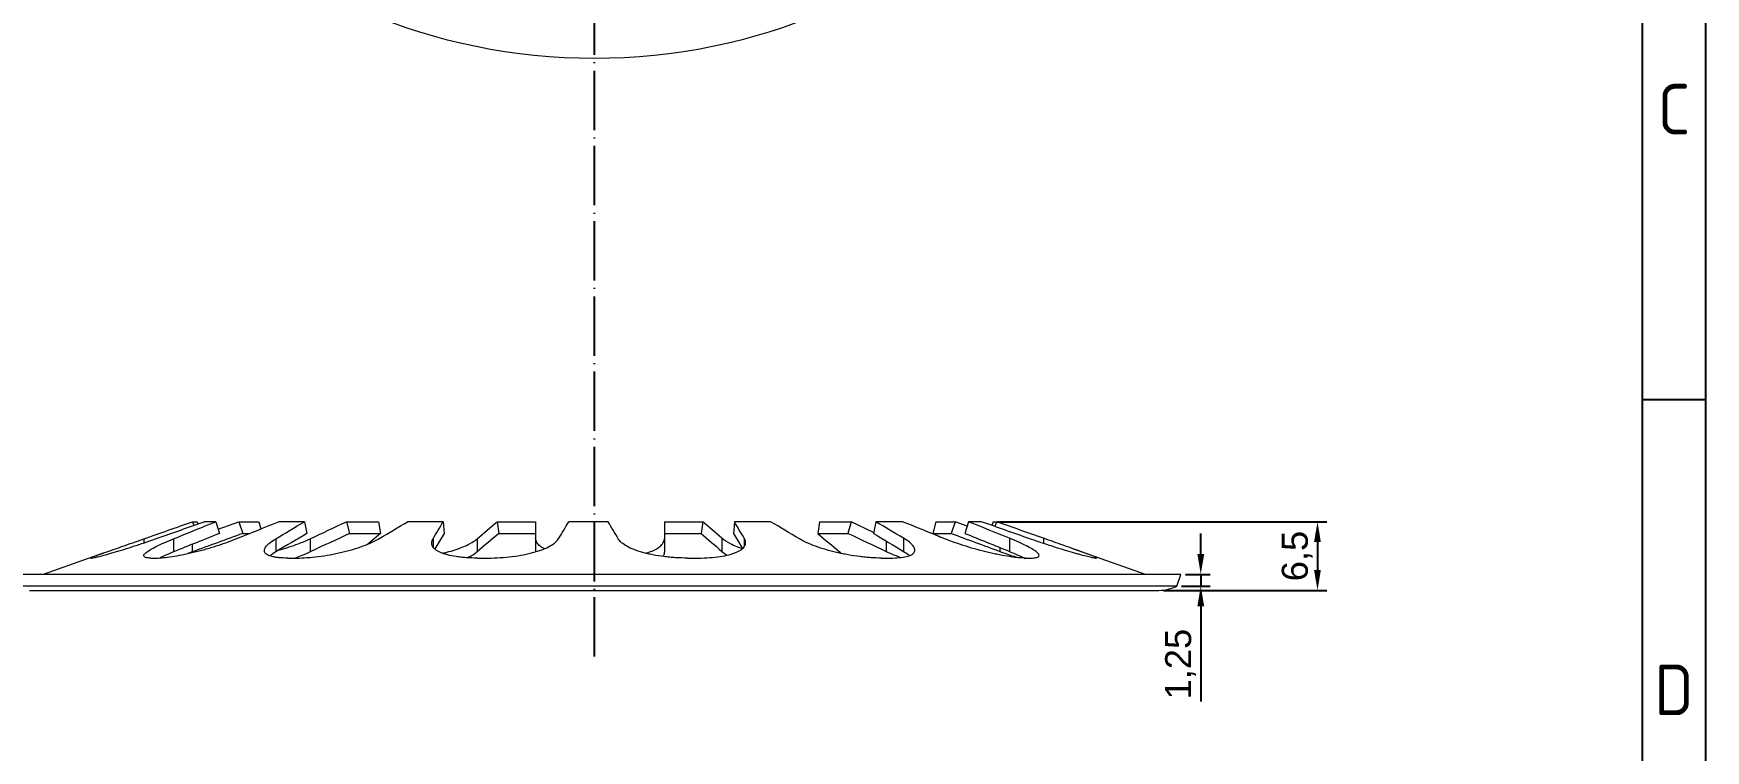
# Model space of a CAD drawing. Header units: millimetres. Extents: x 4187 to 4443, y 1230 to 1589.
# Drawn here: x 4274.2 to 4443.1, y 1372.8 to 1445.2 of the extents above; entities that cross this region are included whole.
import ezdxf
from ezdxf.enums import TextEntityAlignment as Align

# ---------------------------------------------------------------- set-up
doc = ezdxf.new("R2010")
doc.units = ezdxf.units.MM
doc.linetypes.add('ACAD_ISO04W100', pattern=[30, 24, -3, 0, -3])
doc.layers.add('AM_4', color=1, linetype='ACAD_ISO04W100', lineweight=25)
doc.layers.add('AM_5', color=5, linetype='Continuous', lineweight=25)
doc.styles.add('ACISOTS', font='isocp.shx', dxfattribs={"height": 1})
doc.styles.get("Standard").update_dxf_attribs({"font": 'arial.ttf'})
doc.dimstyles.new('ISO-25', dxfattribs={"dimscale": 0.75, "dimtxt": 3.5, "dimasz": 2.75, "dimexe": 1.25, "dimexo": 0.625, "dimtad": 1, "dimtxsty": 'Standard', "dimcen": 2.5, "dimadec": 0, "dimazin": 0, "dimtfac": 1, "dimtmove": 0, "dimatfit": 3, "dimfxl": 1, "dimarcsym": 0})

# ---------------------------------------------------------------- blocks, each defined once
blk = doc.blocks.new('*D137')
at = {"layer": 'AM_5', "color": 0, "lineweight": -2, "ltscale": 0.25, "transparency": 16777216}
for p, q in [((4392.11, 1392.65), (4392.11, 1394.71)), ((4390.58, 1390.59), (4393.05, 1390.59)), ((4392.11, 1390.59), (4392.11, 1389.41)), ((4390.16, 1389.41), (4393.05, 1389.41)), ((4392.11, 1387.35), (4392.11, 1377.75))]:
    blk.add_line(p, q, dxfattribs=at)
at = {"layer": 'AM_5', "color": 0, "ltscale": 0.25, "transparency": 16777216}
for points in [[(4391.77, 1392.65), (4392.46, 1392.65), (4392.11, 1390.59)], [(4391.77, 1387.35), (4392.46, 1387.35), (4392.11, 1389.41)]]:
    blk.add_solid(points, dxfattribs=at)
at = {"layer": 'Defpoints', "color": 0, "ltscale": 0.25, "transparency": 16777216}
for p in [(4390.11, 1390.59), (4389.69, 1389.41), (4392.11, 1389.41)]:
    blk.add_point(p, dxfattribs=at)
at = {"layer": 'AM_5', "color": 0, "ltscale": 0.25, "transparency": 16777216, "insert": (4390.07, 1381.52), "char_height": 2.625, "attachment_point": 5, "rotation": 90}
blk.add_mtext('1,25', dxfattribs=at)
blk = doc.blocks.new('*D138')
at = {"layer": 'AM_5', "color": 0, "lineweight": -2, "ltscale": 0.25, "transparency": 16777216}
for p, q in [((4371.6, 1395.91), (4404.84, 1395.91)), ((4403.9, 1393.85), (4403.9, 1391.04)), ((4388.35, 1388.97), (4404.84, 1388.97))]:
    blk.add_line(p, q, dxfattribs=at)
at = {"layer": 'AM_5', "color": 0, "ltscale": 0.25, "transparency": 16777216}
for points in [[(4403.55, 1393.85), (4404.24, 1393.85), (4403.9, 1395.91)], [(4403.55, 1391.04), (4404.24, 1391.04), (4403.9, 1388.97)]]:
    blk.add_solid(points, dxfattribs=at)
at = {"layer": 'Defpoints', "color": 0, "ltscale": 0.25, "transparency": 16777216}
for p in [(4371.13, 1395.91), (4387.88, 1388.97), (4403.9, 1388.97)]:
    blk.add_point(p, dxfattribs=at)
at = {"layer": 'AM_5', "color": 0, "ltscale": 0.25, "transparency": 16777216, "insert": (4401.85, 1392.44), "char_height": 2.625, "attachment_point": 5, "rotation": 90}
blk.add_mtext('6,5', dxfattribs=at)

msp = doc.modelspace()

# ---------------------------------------------------------------- linework, layer by layer
at = {"color": 135, "lineweight": 25}
for p, q in [((4443.089, 1588.758), (4443.089, 1230.315)), ((4436.711, 1408.261), (4443.089, 1408.261))]:
    msp.add_line(p, q, dxfattribs=at)
msp.add_line((4436.711, 1236.693), (4436.711, 1582.38))
at = {"color": 7, "linetype": 'Continuous', "lineweight": 15}
for p, q in [((4290.292, 1395.909), (4290.764, 1395.909)), ((4290.292, 1395.909), (4290.424, 1395.541)), ((4290.764, 1395.909), (4290.84, 1395.688)), ((4292.638, 1395.909), (4291.464, 1395.909)), ((4292.638, 1395.909), (4293.006, 1394.731)), ((4292.877, 1395.141), (4294.96, 1395.909)), ((4294.96, 1395.909), (4296.998, 1395.909)), ((4294.96, 1395.909), (4295.365, 1394.731)), ((4296.998, 1395.909), (4297.191, 1395.184)), ((4301.592, 1395.909), (4298.975, 1395.909)), ((4301.592, 1395.909), (4301.842, 1394.731)), ((4305.836, 1395.909), (4309.087, 1395.909)), ((4305.836, 1395.909), (4306.152, 1394.731)), ((4309.087, 1395.909), (4309.259, 1394.731)), ((4315.608, 1395.909), (4311.999, 1395.909)), ((4315.608, 1395.909), (4315.696, 1394.731)), ((4321.039, 1395.909), (4324.94, 1395.909)), ((4321.039, 1395.909), (4321.212, 1394.731)), ((4324.94, 1395.909), (4324.94, 1394.731)), ((4332.26, 1395.909), (4328.285, 1395.909)), ((4337.94, 1395.909), (4341.817, 1395.909)), ((4337.94, 1395.909), (4337.94, 1394.731)), ((4341.817, 1395.909), (4341.645, 1394.731)), ((4345.015, 1395.909), (4344.927, 1394.731)), ((4348.671, 1395.909), (4345.015, 1395.909)), ((4353.617, 1395.909), (4353.444, 1394.731)), ((4353.617, 1395.909), (4356.799, 1395.909)), ((4356.799, 1395.909), (4356.485, 1394.731)), ((4359.071, 1394.833), (4356.799, 1395.909)), ((4359.298, 1395.909), (4359.05, 1394.731)), ((4362.001, 1395.909), (4359.298, 1395.909)), ((4365.358, 1395.909), (4365.042, 1394.731)), ((4365.358, 1395.909), (4367.296, 1395.909)), ((4367.296, 1395.909), (4366.894, 1394.731)), ((4368.523, 1395.455), (4367.296, 1395.909)), ((4368.664, 1395.909), (4368.298, 1394.731)), ((4369.947, 1395.909), (4368.664, 1395.909)), ((4371.135, 1395.909), (4371.007, 1395.535)), ((4371.135, 1395.909), (4371.493, 1395.909)), ((4371.493, 1395.909), (4371.321, 1395.425)), ((4288.36, 1394.178), (4288.36, 1392.852)), ((4295.365, 1394.731), (4296.039, 1394.731)), ((4298.689, 1394.178), (4298.689, 1392.852)), ((4302.165, 1394.178), (4302.165, 1392.852)), ((4306.152, 1394.731), (4309.259, 1394.731)), ((4309.259, 1394.731), (4308.01, 1393.651)), ((4315.696, 1394.731), (4314.766, 1393.163)), ((4319.03, 1394.178), (4319.03, 1392.852)), ((4321.212, 1394.731), (4324.94, 1394.731)), ((4337.94, 1394.731), (4341.645, 1394.731)), ((4343.755, 1394.233), (4343.755, 1392.906)), ((4344.927, 1394.731), (4345.824, 1393.213)), ((4353.444, 1394.731), (4356.485, 1394.731)), ((4362.099, 1394.233), (4362.099, 1392.906)), ((4365.042, 1394.731), (4365.821, 1394.364)), ((4365.042, 1394.731), (4366.894, 1394.731)), ((4372.791, 1394.233), (4372.791, 1392.906)), ((4386.516, 1390.586), (4379.195, 1393.186)), ((4281.251, 1392.734), (4275.204, 1390.586)), ((4280.026, 1392.24), (4280.13, 1392.24)), ((4286.093, 1392.24), (4286.647, 1392.24)), ((4290.262, 1392.852), (4289.824, 1392.697)), ((4299.901, 1392.24), (4300.809, 1392.24)), ((4319.062, 1392.24), (4320.167, 1392.24)), ((4340.262, 1392.24), (4341.374, 1392.24)), ((4355.626, 1392.852), (4355.756, 1392.714)), ((4359.837, 1392.24), (4360.763, 1392.24)), ((4374.402, 1392.24), (4374.981, 1392.24)), ((4381.438, 1392.24), (4381.571, 1392.24)), ((4381.571, 1392.24), (4381.587, 1392.256)), ((4390.11, 1390.586), (4271.61, 1390.586)), ((4389.691, 1389.409), (4390.11, 1390.586)), ((4389.691, 1389.409), (4272.028, 1389.409)), ((4273.84, 1388.974), (4387.879, 1388.974))]:
    msp.add_line(p, q, dxfattribs=at)
at = {"color": 8, "linetype": 'Continuous', "lineweight": 15}
for p, q in [((4285.379, 1394.178), (4285.379, 1393.771)), ((4290.262, 1393.621), (4290.262, 1392.852)), ((4314.581, 1394.178), (4314.581, 1393.353)), ((4346.006, 1394.233), (4346.006, 1393.414)), ((4360.34, 1393.959), (4360.34, 1392.906)), ((4371.828, 1393.297), (4371.828, 1392.906)), ((4376.232, 1394.233), (4376.232, 1393.709))]:
    msp.add_line(p, q, dxfattribs=at)
at = {"color": 7, "linetype": 'Continuous', "lineweight": 15}
msp.add_circle((4330.86, 1501.961), 59.25, dxfattribs=at)
msp.add_arc((4387.879, 1392.974), 4, 270, 296.9433, dxfattribs=at)
for points in [[(4285.379, 1394.178), (4287.016, 1394.756), (4288.654, 1395.333), (4290.292, 1395.909)], [(4286.725, 1394.233), (4288.304, 1394.792), (4289.884, 1395.35), (4291.464, 1395.909)], [(4288.36, 1394.178), (4289.785, 1394.756), (4291.211, 1395.333), (4292.638, 1395.909)], [(4294.848, 1394.233), (4296.224, 1394.792), (4297.599, 1395.35), (4298.975, 1395.909)], [(4298.689, 1394.178), (4299.657, 1394.756), (4300.624, 1395.333), (4301.592, 1395.909)], [(4302.165, 1394.178), (4303.389, 1394.756), (4304.613, 1395.333), (4305.836, 1395.909)], [(4309.198, 1394.233), (4310.132, 1394.792), (4311.065, 1395.35), (4311.999, 1395.909)], [(4314.581, 1394.178), (4314.923, 1394.756), (4315.265, 1395.333), (4315.608, 1395.909)], [(4319.03, 1394.178), (4319.7, 1394.756), (4320.369, 1395.333), (4321.039, 1395.909)], [(4327.294, 1394.233), (4327.624, 1394.792), (4327.954, 1395.35), (4328.285, 1395.909)], [(4333.287, 1394.178), (4332.945, 1394.756), (4332.603, 1395.333), (4332.26, 1395.909)], [(4343.755, 1394.233), (4343.109, 1394.792), (4342.463, 1395.35), (4341.817, 1395.909)], [(4346.006, 1394.233), (4345.676, 1394.792), (4345.346, 1395.35), (4345.015, 1395.909)], [(4351.574, 1394.178), (4350.607, 1394.756), (4349.639, 1395.333), (4348.671, 1395.909)], [(4362.099, 1394.233), (4361.166, 1394.792), (4360.232, 1395.35), (4359.298, 1395.909)], [(4366.279, 1394.178), (4364.854, 1394.756), (4363.428, 1395.333), (4362.001, 1395.909)], [(4372.791, 1394.233), (4371.415, 1394.792), (4370.04, 1395.35), (4368.664, 1395.909)], [(4374.86, 1394.178), (4373.223, 1394.756), (4371.585, 1395.333), (4369.947, 1395.909)], [(4376.232, 1394.233), (4374.652, 1394.792), (4373.073, 1395.35), (4371.493, 1395.909)], [(4293.006, 1394.731), (4291.457, 1394.105), (4289.908, 1393.479), (4288.36, 1392.852)], [(4295.365, 1394.731), (4293.663, 1394.105), (4291.963, 1393.479), (4290.262, 1392.852)], [(4301.842, 1394.731), (4300.791, 1394.105), (4299.74, 1393.479), (4298.689, 1392.852)], [(4306.152, 1394.731), (4304.823, 1394.105), (4303.494, 1393.479), (4302.165, 1392.852)], [(4321.212, 1394.731), (4320.485, 1394.105), (4319.757, 1393.479), (4319.03, 1392.852)], [(4324.94, 1394.731), (4324.94, 1394.123), (4324.94, 1393.515), (4324.94, 1392.906)], [(4337.94, 1394.731), (4337.94, 1394.105), (4337.94, 1393.479), (4337.94, 1392.852)], [(4341.645, 1394.731), (4342.348, 1394.123), (4343.052, 1393.515), (4343.755, 1392.906)], [(4353.444, 1394.731), (4354.171, 1394.105), (4354.899, 1393.479), (4355.626, 1392.852)], [(4356.485, 1394.731), (4357.77, 1394.123), (4359.055, 1393.515), (4360.34, 1392.906)], [(4359.05, 1394.731), (4360.066, 1394.123), (4361.083, 1393.515), (4362.099, 1392.906)], [(4366.894, 1394.731), (4368.539, 1394.123), (4370.183, 1393.515), (4371.828, 1392.906)], [(4368.298, 1394.731), (4369.796, 1394.123), (4371.293, 1393.515), (4372.791, 1392.906)]]:
    msp.add_open_spline(points, degree=3, dxfattribs=at)
for points, knots in [([(4280.026, 1392.24), (4279.993, 1392.24), (4280.001, 1392.252), (4280.071, 1392.289), (4280.103, 1392.304), (4280.189, 1392.341), (4280.241, 1392.362), (4280.424, 1392.434), (4280.581, 1392.493), (4280.868, 1392.597), (4280.973, 1392.635), (4281.197, 1392.715), (4281.315, 1392.757), (4281.69, 1392.889), (4281.967, 1392.986), (4282.57, 1393.196), (4282.889, 1393.307), (4283.558, 1393.54), (4283.912, 1393.664), (4284.635, 1393.917), (4285.003, 1394.046), (4285.379, 1394.178)], [0, 0, 0, 0, 0.125, 0.125, 0.1875, 0.1875, 0.25, 0.25, 0.375, 0.375, 0.4375, 0.4375, 0.5, 0.5, 0.625, 0.625, 0.75, 0.75, 0.875, 0.875, 1, 1, 1, 1]), ([(4280.13, 1392.24), (4280.171, 1392.24), (4280.253, 1392.253), (4280.494, 1392.303), (4280.655, 1392.341), (4281.043, 1392.441), (4281.27, 1392.501), (4281.657, 1392.609), (4281.794, 1392.648), (4282.08, 1392.73), (4282.228, 1392.774), (4282.535, 1392.865), (4282.695, 1392.912), (4283.024, 1393.012), (4283.195, 1393.064), (4283.717, 1393.227), (4284.076, 1393.34), (4284.815, 1393.58), (4285.198, 1393.707), (4285.961, 1393.965), (4286.343, 1394.098), (4286.725, 1394.233)], [0, 0, 0, 0, 0.125, 0.125, 0.25, 0.25, 0.375, 0.375, 0.4375, 0.4375, 0.5, 0.5, 0.5625, 0.5625, 0.625, 0.625, 0.75, 0.75, 0.875, 0.875, 1, 1, 1, 1]), ([(4286.093, 1392.24), (4285.901, 1392.24), (4285.747, 1392.252), (4285.572, 1392.289), (4285.522, 1392.304), (4285.442, 1392.341), (4285.412, 1392.362), (4285.351, 1392.434), (4285.349, 1392.493), (4285.403, 1392.597), (4285.431, 1392.635), (4285.505, 1392.715), (4285.55, 1392.757), (4285.714, 1392.889), (4285.858, 1392.986), (4286.214, 1393.196), (4286.421, 1393.307), (4286.89, 1393.54), (4287.154, 1393.664), (4287.726, 1393.917), (4288.033, 1394.046), (4288.36, 1394.178)], [0, 0, 0, 0, 0.125, 0.125, 0.1875, 0.1875, 0.25, 0.25, 0.375, 0.375, 0.4375, 0.4375, 0.5, 0.5, 0.625, 0.625, 0.75, 0.75, 0.875, 0.875, 1, 1, 1, 1]), ([(4286.647, 1392.24), (4286.85, 1392.24), (4287.085, 1392.253), (4287.616, 1392.303), (4287.917, 1392.341), (4288.556, 1392.441), (4288.896, 1392.501), (4289.434, 1392.609), (4289.619, 1392.648), (4289.992, 1392.73), (4290.18, 1392.774), (4290.559, 1392.865), (4290.751, 1392.912), (4291.138, 1393.012), (4291.334, 1393.064), (4291.919, 1393.227), (4292.305, 1393.34), (4293.066, 1393.58), (4293.444, 1393.707), (4294.169, 1393.965), (4294.516, 1394.098), (4294.848, 1394.233)], [0, 0, 0, 0, 0.125, 0.125, 0.25, 0.25, 0.375, 0.375, 0.4375, 0.4375, 0.5, 0.5, 0.5625, 0.5625, 0.625, 0.625, 0.75, 0.75, 0.875, 0.875, 1, 1, 1, 1]), ([(4299.901, 1392.24), (4299.582, 1392.24), (4299.294, 1392.252), (4298.903, 1392.289), (4298.78, 1392.304), (4298.549, 1392.341), (4298.441, 1392.362), (4298.147, 1392.434), (4297.986, 1392.493), (4297.797, 1392.597), (4297.743, 1392.635), (4297.655, 1392.715), (4297.62, 1392.757), (4297.544, 1392.889), (4297.531, 1392.986), (4297.577, 1393.196), (4297.637, 1393.307), (4297.824, 1393.54), (4297.954, 1393.664), (4298.275, 1393.917), (4298.467, 1394.046), (4298.689, 1394.178)], [0, 0, 0, 0, 0.125, 0.125, 0.1875, 0.1875, 0.25, 0.25, 0.375, 0.375, 0.4375, 0.4375, 0.5, 0.5, 0.625, 0.625, 0.75, 0.75, 0.875, 0.875, 1, 1, 1, 1]), ([(4299.051, 1393.068), (4299.061, 1393.07), (4299.405, 1393.157), (4300.055, 1393.36), (4301.131, 1393.722), (4301.777, 1394.007), (4302.165, 1394.178)], [0, 0, 0, 0, 0.0083515, 0.2913363, 0.5743749, 1, 1, 1, 1]), ([(4300.809, 1392.24), (4301.138, 1392.24), (4301.486, 1392.253), (4302.216, 1392.303), (4302.603, 1392.341), (4303.383, 1392.441), (4303.777, 1392.501), (4304.375, 1392.609), (4304.575, 1392.648), (4304.97, 1392.73), (4305.166, 1392.774), (4305.552, 1392.865), (4305.742, 1392.912), (4306.12, 1393.012), (4306.307, 1393.064), (4306.855, 1393.227), (4307.2, 1393.34), (4307.851, 1393.58), (4308.16, 1393.707), (4308.72, 1393.965), (4308.973, 1394.098), (4309.198, 1394.233)], [0, 0, 0, 0, 0.125, 0.125, 0.25, 0.25, 0.375, 0.375, 0.4375, 0.4375, 0.5, 0.5, 0.5625, 0.5625, 0.625, 0.625, 0.75, 0.75, 0.875, 0.875, 1, 1, 1, 1]), ([(4319.062, 1392.24), (4318.672, 1392.24), (4318.298, 1392.252), (4317.761, 1392.289), (4317.585, 1392.304), (4317.243, 1392.341), (4317.076, 1392.362), (4316.598, 1392.434), (4316.307, 1392.493), (4315.909, 1392.597), (4315.782, 1392.635), (4315.547, 1392.715), (4315.438, 1392.757), (4315.135, 1392.889), (4314.966, 1392.986), (4314.695, 1393.196), (4314.597, 1393.307), (4314.471, 1393.54), (4314.443, 1393.664), (4314.459, 1393.917), (4314.502, 1394.046), (4314.581, 1394.178)], [0, 0, 0, 0, 0.125, 0.125, 0.1875, 0.1875, 0.25, 0.25, 0.375, 0.375, 0.4375, 0.4375, 0.5, 0.5, 0.625, 0.625, 0.75, 0.75, 0.875, 0.875, 1, 1, 1, 1]), ([(4315.53, 1392.734), (4315.675, 1392.766), (4316.13, 1392.865), (4316.836, 1393.075), (4317.615, 1393.357), (4318.414, 1393.723), (4318.799, 1394.008), (4319.03, 1394.178)], [0, 0, 0, 0, 0.0917954, 0.2868394, 0.4903565, 0.6939122, 1, 1, 1, 1]), ([(4320.167, 1392.24), (4320.566, 1392.24), (4320.966, 1392.253), (4321.768, 1392.303), (4322.175, 1392.341), (4322.961, 1392.441), (4323.342, 1392.501), (4323.894, 1392.609), (4324.076, 1392.648), (4324.425, 1392.73), (4324.594, 1392.774), (4324.92, 1392.865), (4325.077, 1392.912), (4325.379, 1393.012), (4325.525, 1393.064), (4325.941, 1393.227), (4326.186, 1393.34), (4326.615, 1393.58), (4326.801, 1393.707), (4327.099, 1393.965), (4327.214, 1394.098), (4327.294, 1394.233)], [0, 0, 0, 0, 0.125, 0.125, 0.25, 0.25, 0.375, 0.375, 0.4375, 0.4375, 0.5, 0.5, 0.5625, 0.5625, 0.625, 0.625, 0.75, 0.75, 0.875, 0.875, 1, 1, 1, 1]), ([(4325.807, 1393.186), (4325.702, 1393.244), (4325.424, 1393.396), (4325.053, 1393.741), (4324.984, 1394.044), (4324.94, 1394.233)], [0, 0, 0, 0, 0.187208, 0.4926757, 1, 1, 1, 1]), ([(4340.262, 1392.24), (4339.869, 1392.24), (4339.475, 1392.252), (4338.883, 1392.289), (4338.686, 1392.304), (4338.291, 1392.341), (4338.094, 1392.362), (4337.516, 1392.434), (4337.144, 1392.493), (4336.605, 1392.597), (4336.428, 1392.635), (4336.086, 1392.715), (4335.922, 1392.757), (4335.445, 1392.889), (4335.149, 1392.986), (4334.609, 1393.196), (4334.37, 1393.307), (4333.951, 1393.54), (4333.771, 1393.664), (4333.478, 1393.917), (4333.366, 1394.046), (4333.287, 1394.178)], [0, 0, 0, 0, 0.125, 0.125, 0.1875, 0.1875, 0.25, 0.25, 0.375, 0.375, 0.4375, 0.4375, 0.5, 0.5, 0.625, 0.625, 0.75, 0.75, 0.875, 0.875, 1, 1, 1, 1]), ([(4336.045, 1392.734), (4336.159, 1392.766), (4336.514, 1392.865), (4336.995, 1393.075), (4337.463, 1393.357), (4337.849, 1393.723), (4337.906, 1394.008), (4337.94, 1394.178)], [0, 0, 0, 0, 0.0917989, 0.286843, 0.4903601, 0.6939159, 1, 1, 1, 1]), ([(4341.374, 1392.24), (4341.773, 1392.24), (4342.156, 1392.253), (4342.892, 1392.303), (4343.249, 1392.341), (4343.905, 1392.441), (4344.206, 1392.501), (4344.619, 1392.609), (4344.75, 1392.648), (4344.993, 1392.73), (4345.106, 1392.774), (4345.315, 1392.865), (4345.411, 1392.912), (4345.587, 1393.012), (4345.666, 1393.064), (4345.877, 1393.227), (4345.98, 1393.34), (4346.113, 1393.58), (4346.143, 1393.707), (4346.129, 1393.965), (4346.086, 1394.098), (4346.006, 1394.233)], [0, 0, 0, 0, 0.125, 0.125, 0.25, 0.25, 0.375, 0.375, 0.4375, 0.4375, 0.5, 0.5, 0.5625, 0.5625, 0.625, 0.625, 0.75, 0.75, 0.875, 0.875, 1, 1, 1, 1]), ([(4345.796, 1393.186), (4345.628, 1393.244), (4345.188, 1393.396), (4344.432, 1393.741), (4344.015, 1394.044), (4343.755, 1394.233)], [0, 0, 0, 0, 0.1872018, 0.4926693, 1, 1, 1, 1]), ([(4359.837, 1392.24), (4359.508, 1392.24), (4359.161, 1392.252), (4358.618, 1392.289), (4358.433, 1392.304), (4358.054, 1392.341), (4357.861, 1392.362), (4357.283, 1392.434), (4356.895, 1392.493), (4356.308, 1392.597), (4356.111, 1392.635), (4355.722, 1392.715), (4355.53, 1392.757), (4354.962, 1392.889), (4354.591, 1392.986), (4353.873, 1393.196), (4353.535, 1393.307), (4352.897, 1393.54), (4352.595, 1393.664), (4352.045, 1393.917), (4351.796, 1394.046), (4351.574, 1394.178)], [0, 0, 0, 0, 0.125, 0.125, 0.1875, 0.1875, 0.25, 0.25, 0.375, 0.375, 0.4375, 0.4375, 0.5, 0.5, 0.625, 0.625, 0.75, 0.75, 0.875, 0.875, 1, 1, 1, 1]), ([(4360.763, 1392.24), (4361.093, 1392.24), (4361.393, 1392.253), (4361.936, 1392.303), (4362.181, 1392.341), (4362.593, 1392.441), (4362.763, 1392.501), (4362.964, 1392.609), (4363.022, 1392.648), (4363.117, 1392.73), (4363.154, 1392.774), (4363.211, 1392.865), (4363.229, 1392.912), (4363.248, 1393.012), (4363.247, 1393.064), (4363.217, 1393.227), (4363.159, 1393.34), (4362.973, 1393.58), (4362.843, 1393.707), (4362.519, 1393.965), (4362.325, 1394.098), (4362.099, 1394.233)], [0, 0, 0, 0, 0.125, 0.125, 0.25, 0.25, 0.375, 0.375, 0.4375, 0.4375, 0.5, 0.5, 0.5625, 0.5625, 0.625, 0.625, 0.75, 0.75, 0.875, 0.875, 1, 1, 1, 1]), ([(4374.402, 1392.24), (4374.193, 1392.24), (4373.955, 1392.252), (4373.553, 1392.289), (4373.412, 1392.304), (4373.115, 1392.341), (4372.96, 1392.362), (4372.481, 1392.434), (4372.144, 1392.493), (4371.611, 1392.597), (4371.427, 1392.635), (4371.059, 1392.715), (4370.873, 1392.757), (4370.311, 1392.889), (4369.93, 1392.986), (4369.159, 1393.196), (4368.78, 1393.307), (4368.032, 1393.54), (4367.661, 1393.664), (4366.948, 1393.917), (4366.606, 1394.046), (4366.279, 1394.178)], [0, 0, 0, 0, 0.125, 0.125, 0.1875, 0.1875, 0.25, 0.25, 0.375, 0.375, 0.4375, 0.4375, 0.5, 0.5, 0.625, 0.625, 0.75, 0.75, 0.875, 0.875, 1, 1, 1, 1]), ([(4374.981, 1392.24), (4375.186, 1392.24), (4375.351, 1392.253), (4375.606, 1392.303), (4375.697, 1392.341), (4375.795, 1392.441), (4375.803, 1392.501), (4375.758, 1392.609), (4375.732, 1392.648), (4375.663, 1392.73), (4375.619, 1392.774), (4375.513, 1392.865), (4375.451, 1392.912), (4375.308, 1393.012), (4375.228, 1393.064), (4374.962, 1393.227), (4374.754, 1393.34), (4374.281, 1393.58), (4374.012, 1393.707), (4373.434, 1393.965), (4373.123, 1394.098), (4372.791, 1394.233)], [0, 0, 0, 0, 0.125, 0.125, 0.25, 0.25, 0.375, 0.375, 0.4375, 0.4375, 0.5, 0.5, 0.5625, 0.5625, 0.625, 0.625, 0.75, 0.75, 0.875, 0.875, 1, 1, 1, 1]), ([(4381.438, 1392.24), (4381.386, 1392.24), (4381.296, 1392.252), (4381.106, 1392.289), (4381.034, 1392.304), (4380.87, 1392.341), (4380.778, 1392.362), (4380.482, 1392.434), (4380.254, 1392.493), (4379.867, 1392.597), (4379.73, 1392.635), (4379.445, 1392.715), (4379.297, 1392.757), (4378.839, 1392.889), (4378.512, 1392.986), (4377.822, 1393.196), (4377.468, 1393.307), (4376.74, 1393.54), (4376.364, 1393.664), (4375.612, 1393.917), (4375.236, 1394.046), (4374.86, 1394.178)], [0, 0, 0, 0, 0.125, 0.125, 0.1875, 0.1875, 0.25, 0.25, 0.375, 0.375, 0.4375, 0.4375, 0.5, 0.5, 0.625, 0.625, 0.75, 0.75, 0.875, 0.875, 1, 1, 1, 1]), ([(4381.596, 1392.264), (4381.577, 1392.282), (4381.524, 1392.31), (4381.355, 1392.387), (4381.239, 1392.435), (4380.951, 1392.548), (4380.775, 1392.615), (4380.376, 1392.762), (4380.153, 1392.844), (4379.662, 1393.02), (4379.392, 1393.116), (4378.825, 1393.317), (4378.527, 1393.422), (4377.904, 1393.642), (4377.576, 1393.758), (4376.913, 1393.992), (4376.576, 1394.111), (4376.232, 1394.233)], [0, 0, 0, 0, 0.125, 0.125, 0.25, 0.25, 0.375, 0.375, 0.5, 0.5, 0.625, 0.625, 0.75, 0.75, 0.875, 0.875, 1, 1, 1, 1]), ([(4288.36, 1392.852), (4288.062, 1392.73), (4287.562, 1392.524), (4287.156, 1392.333), (4286.992, 1392.255)], [0, 0, 0, 0, 0.5938309, 1, 1, 1, 1]), ([(4298.689, 1392.852), (4298.485, 1392.729), (4298.259, 1392.593), (4298.124, 1392.467), (4298.111, 1392.455)], [0, 0, 0, 0, 0.90711796, 1, 1, 1, 1]), ([(4302.165, 1392.852), (4301.896, 1392.73), (4301.43, 1392.518), (4300.876, 1392.322), (4300.642, 1392.24)], [0, 0, 0, 0, 0.5782515, 1, 1, 1, 1]), ([(4319.03, 1392.852), (4318.876, 1392.73), (4318.623, 1392.528), (4318.242, 1392.342), (4318.092, 1392.268)], [0, 0, 0, 0, 0.6075458, 1, 1, 1, 1]), ([(4337.94, 1392.852), (4337.934, 1392.729), (4337.926, 1392.576), (4337.805, 1392.435), (4337.782, 1392.408)], [0, 0, 0, 0, 0.8057631, 1, 1, 1, 1]), ([(4343.755, 1392.906), (4343.9, 1392.782), (4344.048, 1392.655), (4344.277, 1392.536), (4344.283, 1392.533)], [0, 0, 0, 0, 0.9744996, 1, 1, 1, 1]), ([(4360.34, 1392.906), (4360.61, 1392.783), (4361.065, 1392.575), (4361.607, 1392.382), (4361.827, 1392.303)], [0, 0, 0, 0, 0.5925174, 1, 1, 1, 1]), ([(4362.099, 1392.906), (4362.303, 1392.782), (4362.536, 1392.64), (4362.677, 1392.508), (4362.695, 1392.491)], [0, 0, 0, 0, 0.8719252, 1, 1, 1, 1]), ([(4371.828, 1392.906), (4372.166, 1392.783), (4372.753, 1392.57), (4373.368, 1392.37), (4373.628, 1392.286)], [0, 0, 0, 0, 0.57611206, 1, 1, 1, 1]), ([(4372.791, 1392.906), (4373.087, 1392.783), (4373.678, 1392.538), (4374.156, 1392.309), (4374.394, 1392.195)], [0, 0, 0, 0, 0.50072758, 1, 1, 1, 1])]:
    msp.add_open_spline(points, degree=3, knots=knots, dxfattribs=at)
at = {"layer": 'AM_4', "ltscale": 0.25}
msp.add_line((4330.86, 1578.28), (4330.86, 1381.887), dxfattribs=at)

# ---------------------------------------------------------------- texts
at = {"color": 135, "lineweight": 25, "style": 'ACISOTS'}
for s, p in [('C', (4439.9, 1437.6)), ('D', (4439.9, 1378.922))]:
    msp.add_text(s, height=5.102, dxfattribs=at).set_placement(p, align=Align.MIDDLE)

# ---------------------------------------------------------------- dimensions: what is measured, and where the dimension line sits
at = {"layer": 'AM_5', "ltscale": 0.25}
for base, p1, p2, text, picture, middle in [((4403.898, 1388.974), (4371.135, 1395.909), (4387.879, 1388.974), '6,5', '*D138', (4401.851, 1392.441)), ((4392.114, 1389.409), (4390.11, 1390.586), (4389.691, 1389.409), '1,25', '*D137', (4390.068, 1381.519))]:
    dim = msp.add_linear_dim(base=base, p1=p1, p2=p2, angle=90, text=text, dimstyle='ISO-25', dxfattribs=at)
    dim.commit()
    dim.dimension.update_dxf_attribs({"geometry": picture, "text_midpoint": middle})

doc.saveas('drawing.dxf')
